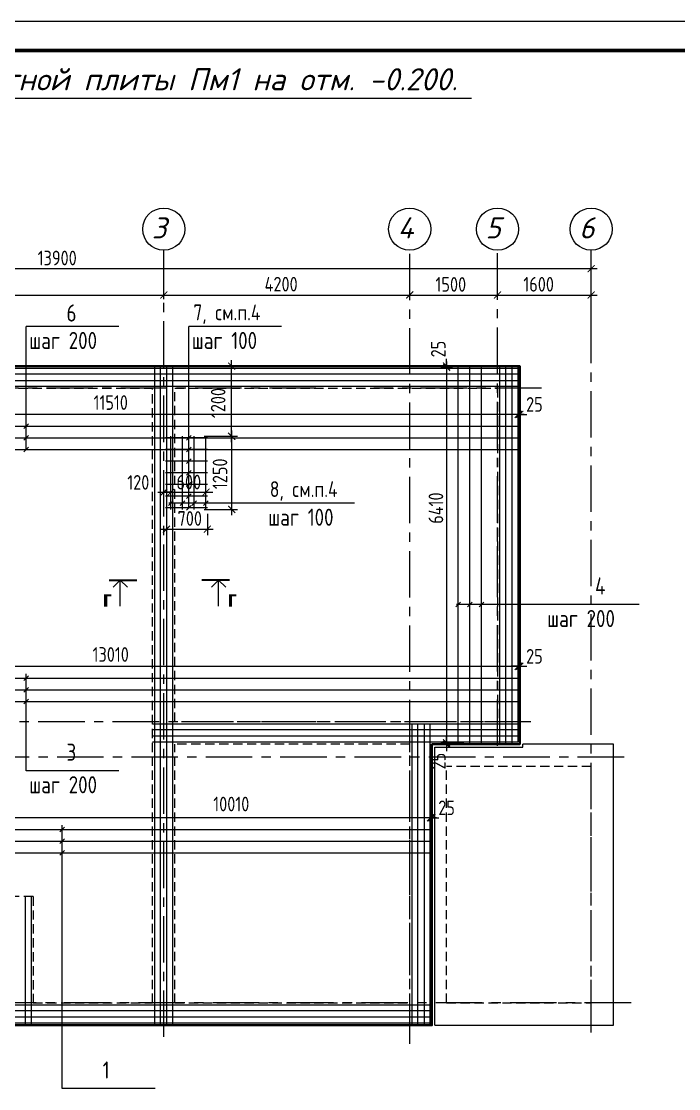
# Model space of a CAD drawing. Extents: x -12289450 to -10763036, y -7834513 to -6150123.
# Drawn here: x -11089265 to -11078039, y -7823045 to -7804813 of the extents above; entities that cross this region are included whole.
import ezdxf

# ---------------------------------------------------------------- set-up
doc = ezdxf.new("R2010")
doc.units = 0
doc.header["$LTSCALE"] = 25
doc.header["$PDMODE"] = 35
doc.linetypes.add('CENTER', pattern=[50.8, 31.75, -6.35, 6.35, -6.35])
doc.linetypes.add('HIDDEN', pattern=[9.525, 6.35, -3.175])
doc.layers.get('DefPoints').update_dxf_attribs({"color": 10, "lineweight": 30})
for name, color, linetype in [('001-ПЕРЕГОРОДКИ', 5, 'Continuous'), ('005-РАЗМЕРЫ', 252, 'Continuous'), ('014-ОСИ', 251, 'CENTER'), ('Annotation - Text', 7, 'Continuous'), ('К_Арматура', 7, 'Continuous'), ('Текст', 7, 'Continuous')]:
    doc.layers.add(name, color=color, linetype=linetype)
for name, color, linetype, lineweight in [('СТЕНЫ', 5, 'Continuous', 40), ('Текст AMS', 7, 'Continuous', 9), ('ФУНДАМЕНТ', 5, 'Continuous', 30)]:
    doc.layers.add(name, color=color, linetype=linetype, lineweight=lineweight)
doc.styles.add('gismo', font='isocpeui.ttf')
doc.styles.add('GOST 2.304', font='cs_gost2304.shx')
doc.styles.add('Isocpeur', font='isocpeui.ttf')
doc.styles.add('СГЕНЕРИР_СТИЛЬ_1', font='arialbd.ttf')
doc.dimstyles.new('1', dxfattribs={"dimscale": 100, "dimtxt": 2.5, "dimasz": 1.2, "dimexe": 1, "dimexo": 1, "dimgap": 0.5, "dimtad": 1, "dimdec": 0, "dimzin": 0, "dimdsep": 46, "dimtxsty": 'GOST 2.304', "dimblk": 'ARCHTICK', "dimcen": 0.09, "dimdle": 1, "dimclrd": 256, "dimclre": 256, "dimclrt": 7, "dimadec": 0, "dimazin": 0, "dimtfac": 1, "dimtdec": 0, "dimtmove": 0, "dimatfit": 3, "dimldrblk": 'ARCHTICK', "dimfxl": 0, "dimtolj": 1, "dimtzin": 0, "dimlwd": 5, "dimlwe": 5, "dimarcsym": 0})

# ---------------------------------------------------------------- blocks, each defined once
blk = doc.blocks.new('_ArchTick')
at = {"color": 0, "linetype": 'ByBlock', "const_width": 0.15}
blk.add_lwpolyline([(-0.5, -0.5), (0.5, 0.5)], dxfattribs=at)
blk = doc.blocks.new('*D1450')
at = {"layer": '005-РАЗМЕРЫ', "lineweight": 5, "transparency": 16777216}
for p, q in [((-11092032, -7809488), (-11086732, -7809488)), ((-11091932, -7809557), (-11091932, -7809388)), ((-11086832, -7809557), (-11086832, -7809388))]:
    blk.add_line(p, q, dxfattribs=at)
at = {"layer": 'DefPoints', "color": 0, "transparency": 16777216}
for p in [(-11086832, -7809488), (-11091932, -7809657), (-11086832, -7809657)]:
    blk.add_point(p, dxfattribs=at)
at = {"layer": '005-РАЗМЕРЫ', "lineweight": 5, "transparency": 16777216, "xscale": 120, "yscale": 120, "zscale": 120, "rotation": 180}
blk.add_blockref('_ArchTick', (-11091932, -7809488), dxfattribs=at)
at = {"layer": '005-РАЗМЕРЫ', "lineweight": 5, "transparency": 16777216, "xscale": 120, "yscale": 120, "zscale": 120}
blk.add_blockref('_ArchTick', (-11086832, -7809488), dxfattribs=at)
at = {"layer": '005-РАЗМЕРЫ', "color": 7, "transparency": 16777216, "insert": (-11090539, -7809307), "char_height": 250, "attachment_point": 5, "style": 'GOST 2.304'}
blk.add_mtext('\\A1;5100', dxfattribs=at)
blk = doc.blocks.new('*D1451')
at = {"layer": '005-РАЗМЕРЫ', "lineweight": 5, "transparency": 16777216}
for p, q in [((-11093432, -7809884), (-11093432, -7808938)), ((-11079532, -7810101), (-11079532, -7808938)), ((-11093532, -7809038), (-11079432, -7809038))]:
    blk.add_line(p, q, dxfattribs=at)
at = {"layer": 'DefPoints', "color": 0, "transparency": 16777216}
for p in [(-11079532, -7809038), (-11093432, -7809984), (-11079532, -7810201)]:
    blk.add_point(p, dxfattribs=at)
at = {"layer": '005-РАЗМЕРЫ', "lineweight": 5, "transparency": 16777216, "xscale": 120, "yscale": 120, "zscale": 120, "rotation": 180}
blk.add_blockref('_ArchTick', (-11093432, -7809038), dxfattribs=at)
at = {"layer": '005-РАЗМЕРЫ', "lineweight": 5, "transparency": 16777216, "xscale": 120, "yscale": 120, "zscale": 120}
blk.add_blockref('_ArchTick', (-11079532, -7809038), dxfattribs=at)
at = {"layer": '005-РАЗМЕРЫ', "color": 7, "transparency": 16777216, "insert": (-11088652, -7808856), "char_height": 250, "attachment_point": 5, "style": 'GOST 2.304'}
blk.add_mtext('\\A1;13900', dxfattribs=at)
blk = doc.blocks.new('*D1453')
at = {"layer": '005-РАЗМЕРЫ', "lineweight": 5, "transparency": 16777216}
for p, q in [((-11086932, -7809488), (-11082532, -7809488)), ((-11086832, -7809557), (-11086832, -7809388)), ((-11082632, -7809557), (-11082632, -7809388))]:
    blk.add_line(p, q, dxfattribs=at)
at = {"layer": 'DefPoints', "color": 0, "transparency": 16777216}
for p in [(-11082632, -7809488), (-11086832, -7809657), (-11082632, -7809657)]:
    blk.add_point(p, dxfattribs=at)
at = {"layer": '005-РАЗМЕРЫ', "lineweight": 5, "transparency": 16777216, "xscale": 120, "yscale": 120, "zscale": 120, "rotation": 180}
blk.add_blockref('_ArchTick', (-11086832, -7809488), dxfattribs=at)
at = {"layer": '005-РАЗМЕРЫ', "lineweight": 5, "transparency": 16777216, "xscale": 120, "yscale": 120, "zscale": 120}
blk.add_blockref('_ArchTick', (-11082632, -7809488), dxfattribs=at)
at = {"layer": '005-РАЗМЕРЫ', "color": 7, "transparency": 16777216, "insert": (-11084828, -7809303), "char_height": 250, "attachment_point": 5, "style": 'GOST 2.304'}
blk.add_mtext('\\A1;4200', dxfattribs=at)
blk = doc.blocks.new('*D1454')
at = {"layer": '005-РАЗМЕРЫ', "lineweight": 5, "transparency": 16777216}
for p, q in [((-11082732, -7809488), (-11081032, -7809488)), ((-11082632, -7809557), (-11082632, -7809388)), ((-11081132, -7809557), (-11081132, -7809388))]:
    blk.add_line(p, q, dxfattribs=at)
at = {"layer": 'DefPoints', "color": 0, "transparency": 16777216}
for p in [(-11081132, -7809488), (-11082632, -7809657), (-11081132, -7809657)]:
    blk.add_point(p, dxfattribs=at)
at = {"layer": '005-РАЗМЕРЫ', "lineweight": 5, "transparency": 16777216, "xscale": 120, "yscale": 120, "zscale": 120, "rotation": 180}
blk.add_blockref('_ArchTick', (-11082632, -7809488), dxfattribs=at)
at = {"layer": '005-РАЗМЕРЫ', "lineweight": 5, "transparency": 16777216, "xscale": 120, "yscale": 120, "zscale": 120}
blk.add_blockref('_ArchTick', (-11081132, -7809488), dxfattribs=at)
at = {"layer": '005-РАЗМЕРЫ', "color": 7, "transparency": 16777216, "insert": (-11081930, -7809307), "char_height": 250, "attachment_point": 5, "style": 'GOST 2.304'}
blk.add_mtext('\\A1;1500', dxfattribs=at)
blk = doc.blocks.new('*D1455')
at = {"layer": '005-РАЗМЕРЫ', "lineweight": 5, "transparency": 16777216}
for p, q in [((-11081232, -7809488), (-11079432, -7809488)), ((-11081132, -7809557), (-11081132, -7809388)), ((-11079532, -7809522), (-11079532, -7809388))]:
    blk.add_line(p, q, dxfattribs=at)
at = {"layer": 'DefPoints', "color": 0, "transparency": 16777216}
for p in [(-11079532, -7809488), (-11081132, -7809657), (-11079532, -7809622)]:
    blk.add_point(p, dxfattribs=at)
at = {"layer": '005-РАЗМЕРЫ', "lineweight": 5, "transparency": 16777216, "xscale": 120, "yscale": 120, "zscale": 120, "rotation": 180}
blk.add_blockref('_ArchTick', (-11081132, -7809488), dxfattribs=at)
at = {"layer": '005-РАЗМЕРЫ', "lineweight": 5, "transparency": 16777216, "xscale": 120, "yscale": 120, "zscale": 120}
blk.add_blockref('_ArchTick', (-11079532, -7809488), dxfattribs=at)
at = {"layer": '005-РАЗМЕРЫ', "color": 7, "transparency": 16777216, "insert": (-11080430, -7809305), "char_height": 250, "attachment_point": 5, "style": 'GOST 2.304'}
blk.add_mtext('\\A1;1600', dxfattribs=at)
blk = doc.blocks.new('*D1461')
at = {"layer": '005-РАЗМЕРЫ', "lineweight": 5, "ltscale": 100, "transparency": 16777216}
for p, q in [((-11082177, -7818418), (-11092387, -7818418)), ((-11092287, -7818518), (-11092287, -7818318)), ((-11082277, -7818518), (-11082277, -7818318))]:
    blk.add_line(p, q, dxfattribs=at)
at = {"layer": 'DefPoints', "color": 0, "ltscale": 100, "transparency": 16777216}
for p in [(-11092287, -7818418), (-11092287, -7818618), (-11082277, -7818618)]:
    blk.add_point(p, dxfattribs=at)
at = {"layer": '005-РАЗМЕРЫ', "lineweight": 5, "ltscale": 100, "transparency": 16777216, "xscale": 120, "yscale": 120, "zscale": 120, "rotation": 180}
blk.add_blockref('_ArchTick', (-11092287, -7818418), dxfattribs=at)
at = {"layer": '005-РАЗМЕРЫ', "lineweight": 5, "ltscale": 100, "transparency": 16777216, "xscale": 120, "yscale": 120, "zscale": 120}
blk.add_blockref('_ArchTick', (-11082277, -7818418), dxfattribs=at)
at = {"layer": '005-РАЗМЕРЫ', "color": 7, "ltscale": 100, "transparency": 16777216, "insert": (-11085679, -7818183), "char_height": 250, "attachment_point": 5, "style": 'GOST 2.304'}
blk.add_mtext('\\A1;10010', dxfattribs=at)
blk = doc.blocks.new('*D1467')
at = {"layer": '005-РАЗМЕРЫ', "lineweight": 5, "ltscale": 100, "transparency": 16777216}
for p, q in [((-11082277, -7818218), (-11082277, -7818518)), ((-11082277, -7818418), (-11082397, -7818418)), ((-11082277, -7818418), (-11082252, -7818418)), ((-11082252, -7818278), (-11082252, -7818518)), ((-11082252, -7818418), (-11082132, -7818418))]:
    blk.add_line(p, q, dxfattribs=at)
at = {"layer": 'DefPoints', "color": 0, "ltscale": 100, "transparency": 16777216}
for p in [(-11082277, -7818118), (-11082252, -7818178), (-11082252, -7818418)]:
    blk.add_point(p, dxfattribs=at)
at = {"layer": '005-РАЗМЕРЫ', "lineweight": 5, "ltscale": 100, "transparency": 16777216, "xscale": 120, "yscale": 120, "zscale": 120}
blk.add_blockref('_ArchTick', (-11082277, -7818418), dxfattribs=at)
at = {"layer": '005-РАЗМЕРЫ', "lineweight": 5, "ltscale": 100, "transparency": 16777216, "xscale": 120, "yscale": 120, "zscale": 120, "rotation": 180}
blk.add_blockref('_ArchTick', (-11082252, -7818418), dxfattribs=at)
at = {"layer": '005-РАЗМЕРЫ', "color": 7, "ltscale": 100, "transparency": 16777216, "insert": (-11082002, -7818248), "char_height": 250, "attachment_point": 5, "style": 'GOST 2.304'}
blk.add_mtext('\\A1;25', dxfattribs=at)
blk = doc.blocks.new('*D1468')
at = {"layer": '005-РАЗМЕРЫ', "lineweight": 5, "ltscale": 100, "transparency": 16777216}
for p, q in [((-11080677, -7815831), (-11093887, -7815831)), ((-11093787, -7815930), (-11093787, -7815731)), ((-11080777, -7815930), (-11080777, -7815731))]:
    blk.add_line(p, q, dxfattribs=at)
at = {"layer": 'DefPoints', "color": 0, "ltscale": 100, "transparency": 16777216}
for p in [(-11093787, -7815831), (-11093787, -7816030), (-11080777, -7816030)]:
    blk.add_point(p, dxfattribs=at)
at = {"layer": '005-РАЗМЕРЫ', "lineweight": 5, "ltscale": 100, "transparency": 16777216, "xscale": 120, "yscale": 120, "zscale": 120, "rotation": 180}
blk.add_blockref('_ArchTick', (-11093787, -7815831), dxfattribs=at)
at = {"layer": '005-РАЗМЕРЫ', "lineweight": 5, "ltscale": 100, "transparency": 16777216, "xscale": 120, "yscale": 120, "zscale": 120}
blk.add_blockref('_ArchTick', (-11080777, -7815831), dxfattribs=at)
at = {"layer": '005-РАЗМЕРЫ', "color": 7, "ltscale": 100, "transparency": 16777216, "insert": (-11087738, -7815628), "char_height": 250, "attachment_point": 5, "style": 'GOST 2.304'}
blk.add_mtext('\\A1;13010', dxfattribs=at)
blk = doc.blocks.new('*D1470')
at = {"layer": '005-РАЗМЕРЫ', "lineweight": 5, "ltscale": 100, "transparency": 16777216}
for p, q in [((-11080777, -7815630), (-11080777, -7815930)), ((-11080752, -7815691), (-11080752, -7815930)), ((-11080777, -7815830), (-11080897, -7815830)), ((-11080777, -7815830), (-11080752, -7815830)), ((-11080752, -7815830), (-11080632, -7815830))]:
    blk.add_line(p, q, dxfattribs=at)
at = {"layer": 'DefPoints', "color": 0, "ltscale": 100, "transparency": 16777216}
for p in [(-11080777, -7815530), (-11080752, -7815591), (-11080752, -7815830)]:
    blk.add_point(p, dxfattribs=at)
at = {"layer": '005-РАЗМЕРЫ', "lineweight": 5, "ltscale": 100, "transparency": 16777216, "xscale": 120, "yscale": 120, "zscale": 120}
blk.add_blockref('_ArchTick', (-11080777, -7815830), dxfattribs=at)
at = {"layer": '005-РАЗМЕРЫ', "lineweight": 5, "ltscale": 100, "transparency": 16777216, "xscale": 120, "yscale": 120, "zscale": 120, "rotation": 180}
blk.add_blockref('_ArchTick', (-11080752, -7815830), dxfattribs=at)
at = {"layer": '005-РАЗМЕРЫ', "color": 7, "ltscale": 100, "transparency": 16777216, "insert": (-11080502, -7815660), "char_height": 250, "attachment_point": 5, "style": 'GOST 2.304'}
blk.add_mtext('\\A1;25', dxfattribs=at)
blk = doc.blocks.new('*D1471')
at = {"layer": '005-РАЗМЕРЫ', "lineweight": 5, "ltscale": 100, "transparency": 16777216}
for p, q in [((-11092287, -7811527), (-11092287, -7811427)), ((-11080777, -7811627), (-11080777, -7811427)), ((-11080677, -7811527), (-11092387, -7811527))]:
    blk.add_line(p, q, dxfattribs=at)
at = {"layer": 'DefPoints', "color": 0, "ltscale": 100, "transparency": 16777216}
for p in [(-11092287, -7811527), (-11092287, -7811627), (-11080777, -7811727)]:
    blk.add_point(p, dxfattribs=at)
at = {"layer": '005-РАЗМЕРЫ', "lineweight": 5, "ltscale": 100, "transparency": 16777216, "xscale": 120, "yscale": 120, "zscale": 120, "rotation": 180}
blk.add_blockref('_ArchTick', (-11092287, -7811527), dxfattribs=at)
at = {"layer": '005-РАЗМЕРЫ', "lineweight": 5, "ltscale": 100, "transparency": 16777216, "xscale": 120, "yscale": 120, "zscale": 120}
blk.add_blockref('_ArchTick', (-11080777, -7811527), dxfattribs=at)
at = {"layer": '005-РАЗМЕРЫ', "color": 7, "ltscale": 100, "transparency": 16777216, "insert": (-11087738, -7811325), "char_height": 250, "attachment_point": 5, "style": 'GOST 2.304'}
blk.add_mtext('\\A1;11510', dxfattribs=at)
blk = doc.blocks.new('*D1473')
at = {"layer": '005-РАЗМЕРЫ', "lineweight": 5, "ltscale": 100, "transparency": 16777216}
for p, q in [((-11080777, -7811327), (-11080777, -7811627)), ((-11080752, -7811388), (-11080752, -7811627)), ((-11080777, -7811527), (-11080897, -7811527)), ((-11080777, -7811527), (-11080752, -7811527)), ((-11080752, -7811527), (-11080632, -7811527))]:
    blk.add_line(p, q, dxfattribs=at)
at = {"layer": 'DefPoints', "color": 0, "ltscale": 100, "transparency": 16777216}
for p in [(-11080777, -7811227), (-11080752, -7811288), (-11080752, -7811527)]:
    blk.add_point(p, dxfattribs=at)
at = {"layer": '005-РАЗМЕРЫ', "lineweight": 5, "ltscale": 100, "transparency": 16777216, "xscale": 120, "yscale": 120, "zscale": 120}
blk.add_blockref('_ArchTick', (-11080777, -7811527), dxfattribs=at)
at = {"layer": '005-РАЗМЕРЫ', "lineweight": 5, "ltscale": 100, "transparency": 16777216, "xscale": 120, "yscale": 120, "zscale": 120, "rotation": 180}
blk.add_blockref('_ArchTick', (-11080752, -7811527), dxfattribs=at)
at = {"layer": '005-РАЗМЕРЫ', "color": 7, "ltscale": 100, "transparency": 16777216, "insert": (-11080502, -7811357), "char_height": 250, "attachment_point": 5, "style": 'GOST 2.304'}
blk.add_mtext('\\A1;25', dxfattribs=at)
blk = doc.blocks.new('*D1474')
at = {"layer": '005-РАЗМЕРЫ', "lineweight": 5, "transparency": 16777216}
for p, q in [((-11082074, -7810726), (-11081902, -7810726)), ((-11082002, -7810626), (-11082002, -7817236)), ((-11081706, -7817136), (-11082102, -7817136))]:
    blk.add_line(p, q, dxfattribs=at)
at = {"layer": 'DefPoints', "color": 0, "transparency": 16777216}
for p in [(-11082174, -7810726), (-11082002, -7817136), (-11081606, -7817136)]:
    blk.add_point(p, dxfattribs=at)
at = {"layer": '005-РАЗМЕРЫ', "lineweight": 5, "transparency": 16777216, "xscale": 120, "yscale": 120, "zscale": 120}
for p, rotation in [((-11082002, -7810726), 90), ((-11082002, -7817136), 270)]:
    blk.add_blockref('_ArchTick', p, dxfattribs=dict(at, rotation=rotation))
at = {"layer": '005-РАЗМЕРЫ', "color": 7, "transparency": 16777216, "insert": (-11082184, -7813128), "char_height": 250, "attachment_point": 5, "rotation": 90, "style": 'GOST 2.304'}
blk.add_mtext('\\A1;6410', dxfattribs=at)
blk = doc.blocks.new('*D1475')
at = {"layer": '005-РАЗМЕРЫ', "lineweight": 5, "ltscale": 100, "transparency": 16777216}
for p, q in [((-11082002, -7810701), (-11082002, -7810581)), ((-11082102, -7810701), (-11082102, -7810701)), ((-11082049, -7810726), (-11082102, -7810726)), ((-11082002, -7810726), (-11082002, -7810701)), ((-11082002, -7810726), (-11082002, -7810846))]:
    blk.add_line(p, q, dxfattribs=at)
at = {"layer": 'DefPoints', "color": 0, "ltscale": 100, "transparency": 16777216}
for p in [(-11082002, -7810701), (-11082002, -7810701), (-11081949, -7810726)]:
    blk.add_point(p, dxfattribs=at)
at = {"layer": '005-РАЗМЕРЫ', "lineweight": 5, "ltscale": 100, "transparency": 16777216, "xscale": 120, "yscale": 120, "zscale": 120}
for p, rotation in [((-11082002, -7810701), 270), ((-11082002, -7810726), 90)]:
    blk.add_blockref('_ArchTick', p, dxfattribs=dict(at, rotation=rotation))
at = {"layer": '005-РАЗМЕРЫ', "color": 7, "ltscale": 100, "transparency": 16777216, "insert": (-11082144, -7810412), "char_height": 250, "attachment_point": 5, "rotation": 90, "style": 'GOST 2.304'}
blk.add_mtext('\\A1;25', dxfattribs=at)
blk = doc.blocks.new('*D1476')
at = {"layer": '005-РАЗМЕРЫ', "lineweight": 5, "ltscale": 100, "transparency": 16777216}
for p, q in [((-11082049, -7817136), (-11082102, -7817136)), ((-11082002, -7817136), (-11082002, -7817016)), ((-11082002, -7817136), (-11082002, -7817161)), ((-11082102, -7817161), (-11082102, -7817161)), ((-11082002, -7817161), (-11082002, -7817281))]:
    blk.add_line(p, q, dxfattribs=at)
at = {"layer": 'DefPoints', "color": 0, "ltscale": 100, "transparency": 16777216}
for p in [(-11081949, -7817136), (-11082002, -7817161), (-11082002, -7817161)]:
    blk.add_point(p, dxfattribs=at)
at = {"layer": '005-РАЗМЕРЫ', "lineweight": 5, "ltscale": 100, "transparency": 16777216, "xscale": 120, "yscale": 120, "zscale": 120}
for p, rotation in [((-11082002, -7817136), 270), ((-11082002, -7817161), 90)]:
    blk.add_blockref('_ArchTick', p, dxfattribs=dict(at, rotation=rotation))
at = {"layer": '005-РАЗМЕРЫ', "color": 7, "ltscale": 100, "transparency": 16777216, "insert": (-11082144, -7817450), "char_height": 250, "attachment_point": 5, "rotation": 90, "style": 'GOST 2.304'}
blk.add_mtext('\\A1;25', dxfattribs=at)
blk = doc.blocks.new('*D1479')
at = {"layer": '005-РАЗМЕРЫ', "lineweight": 5, "ltscale": 100, "transparency": 16777216}
for p, q in [((-11085671, -7813251), (-11085671, -7811801)), ((-11086144, -7811901), (-11085571, -7811901)), ((-11086144, -7813151), (-11085571, -7813151))]:
    blk.add_line(p, q, dxfattribs=at)
at = {"layer": 'DefPoints', "color": 0, "ltscale": 100, "transparency": 16777216}
for p in [(-11086244, -7811901), (-11085671, -7811901), (-11086244, -7813151)]:
    blk.add_point(p, dxfattribs=at)
at = {"layer": '005-РАЗМЕРЫ', "lineweight": 5, "ltscale": 100, "transparency": 16777216, "xscale": 120, "yscale": 120, "zscale": 120}
for p, rotation in [((-11085671, -7811901), 90), ((-11085671, -7813151), 270)]:
    blk.add_blockref('_ArchTick', p, dxfattribs=dict(at, rotation=rotation))
at = {"layer": '005-РАЗМЕРЫ', "color": 7, "ltscale": 100, "transparency": 16777216, "insert": (-11085872, -7812542), "char_height": 250, "attachment_point": 5, "rotation": 90, "style": 'GOST 2.304'}
blk.add_mtext('\\A1;1250', dxfattribs=at)
blk = doc.blocks.new('*D1480')
at = {"layer": '005-РАЗМЕРЫ', "lineweight": 5, "ltscale": 100, "transparency": 16777216}
for p, q in [((-11086787, -7813226), (-11086787, -7813588)), ((-11086087, -7813226), (-11086087, -7813588)), ((-11086887, -7813488), (-11085987, -7813488))]:
    blk.add_line(p, q, dxfattribs=at)
at = {"layer": 'DefPoints', "color": 0, "ltscale": 100, "transparency": 16777216}
for p in [(-11086787, -7813126), (-11086087, -7813126), (-11086087, -7813488)]:
    blk.add_point(p, dxfattribs=at)
at = {"layer": '005-РАЗМЕРЫ', "lineweight": 5, "ltscale": 100, "transparency": 16777216, "xscale": 120, "yscale": 120, "zscale": 120, "rotation": 180}
blk.add_blockref('_ArchTick', (-11086787, -7813488), dxfattribs=at)
at = {"layer": '005-РАЗМЕРЫ', "lineweight": 5, "ltscale": 100, "transparency": 16777216, "xscale": 120, "yscale": 120, "zscale": 120}
blk.add_blockref('_ArchTick', (-11086087, -7813488), dxfattribs=at)
at = {"layer": '005-РАЗМЕРЫ', "color": 7, "ltscale": 100, "transparency": 16777216, "insert": (-11086388, -7813305), "char_height": 250, "attachment_point": 5, "style": 'GOST 2.304'}
blk.add_mtext('\\A1;700', dxfattribs=at)
blk = doc.blocks.new('*D1481')
at = {"layer": '005-РАЗМЕРЫ', "lineweight": 5, "ltscale": 100, "transparency": 16777216}
for p, q in [((-11086012, -7810702), (-11085573, -7810702)), ((-11085673, -7812002), (-11085673, -7810602)), ((-11086012, -7811902), (-11085573, -7811902))]:
    blk.add_line(p, q, dxfattribs=at)
at = {"layer": 'DefPoints', "color": 0, "ltscale": 100, "transparency": 16777216}
for p in [(-11086112, -7810702), (-11085673, -7810702), (-11086112, -7811902)]:
    blk.add_point(p, dxfattribs=at)
at = {"layer": '005-РАЗМЕРЫ', "lineweight": 5, "ltscale": 100, "transparency": 16777216, "xscale": 120, "yscale": 120, "zscale": 120}
for p, rotation in [((-11085673, -7810702), 90), ((-11085673, -7811902), 270)]:
    blk.add_blockref('_ArchTick', p, dxfattribs=dict(at, rotation=rotation))
at = {"layer": '005-РАЗМЕРЫ', "color": 7, "ltscale": 100, "transparency": 16777216, "insert": (-11085904, -7811333), "char_height": 250, "attachment_point": 5, "rotation": 90, "style": 'GOST 2.304'}
blk.add_mtext('\\A1;1200', dxfattribs=at)
blk = doc.blocks.new('*D1482')
at = {"layer": '005-РАЗМЕРЫ', "lineweight": 5, "ltscale": 100, "transparency": 16777216}
for p, q in [((-11086832, -7813039), (-11086832, -7812758)), ((-11086712, -7813051), (-11086712, -7812758)), ((-11086932, -7812858), (-11086612, -7812858))]:
    blk.add_line(p, q, dxfattribs=at)
at = {"layer": 'DefPoints', "color": 0, "ltscale": 100, "transparency": 16777216}
for p in [(-11086712, -7812858), (-11086832, -7813139), (-11086712, -7813151)]:
    blk.add_point(p, dxfattribs=at)
at = {"layer": '005-РАЗМЕРЫ', "lineweight": 5, "ltscale": 100, "transparency": 16777216, "xscale": 120, "yscale": 120, "zscale": 120, "rotation": 180}
blk.add_blockref('_ArchTick', (-11086832, -7812858), dxfattribs=at)
at = {"layer": '005-РАЗМЕРЫ', "lineweight": 5, "ltscale": 100, "transparency": 16777216, "xscale": 120, "yscale": 120, "zscale": 120}
blk.add_blockref('_ArchTick', (-11086712, -7812858), dxfattribs=at)
at = {"layer": '005-РАЗМЕРЫ', "color": 7, "ltscale": 100, "transparency": 16777216, "insert": (-11087267, -7812689), "char_height": 250, "attachment_point": 5, "style": 'GOST 2.304'}
blk.add_mtext('\\A1;120', dxfattribs=at)
blk = doc.blocks.new('*D1483')
at = {"layer": '005-РАЗМЕРЫ', "lineweight": 5, "ltscale": 100, "transparency": 16777216}
for p, q in [((-11086712, -7812804), (-11086712, -7812758)), ((-11086112, -7812804), (-11086112, -7812758)), ((-11086712, -7812858), (-11086832, -7812858)), ((-11086712, -7812858), (-11086112, -7812858)), ((-11086112, -7812858), (-11085992, -7812858))]:
    blk.add_line(p, q, dxfattribs=at)
at = {"layer": 'DefPoints', "color": 0, "ltscale": 100, "transparency": 16777216}
for p in [(-11086712, -7812904), (-11086112, -7812858), (-11086112, -7812904)]:
    blk.add_point(p, dxfattribs=at)
at = {"layer": '005-РАЗМЕРЫ', "lineweight": 5, "ltscale": 100, "transparency": 16777216, "xscale": 120, "yscale": 120, "zscale": 120}
blk.add_blockref('_ArchTick', (-11086712, -7812858), dxfattribs=at)
at = {"layer": '005-РАЗМЕРЫ', "lineweight": 5, "ltscale": 100, "transparency": 16777216, "xscale": 120, "yscale": 120, "zscale": 120, "rotation": 180}
blk.add_blockref('_ArchTick', (-11086112, -7812858), dxfattribs=at)
at = {"layer": '005-РАЗМЕРЫ', "color": 7, "ltscale": 100, "transparency": 16777216, "insert": (-11086405, -7812683), "char_height": 250, "attachment_point": 5, "style": 'GOST 2.304'}
blk.add_mtext('\\A1;600', dxfattribs=at)

msp = doc.modelspace()

# ---------------------------------------------------------------- linework, layer by layer
at = {"lineweight": 25, "ltscale": 75}
for p, q in [((-11089182.1, -7812127), (-11089182.1, -7810026.5)), ((-11087597.8, -7810026.5), (-11089182.1, -7810026.5)), ((-11086406.2, -7813125.6), (-11086406.2, -7810026.5)), ((-11084821.8, -7810026.5), (-11086406.2, -7810026.5)), ((-11078710.5, -7814776.4), (-11081835.5, -7814776.4)), ((-11089182.1, -7817615.5), (-11089182.1, -7815956.4)), ((-11087597.8, -7817615.5), (-11089182.1, -7817615.5)), ((-11088565.5, -7823045), (-11088565.5, -7818543.5)), ((-11086981.1, -7823045), (-11088565.5, -7823045))]:
    msp.add_line(p, q, dxfattribs=at)
at = {"lineweight": 25, "ltscale": 20}
msp.add_line((-11083574.4, -7813045.6), (-11086744.6, -7813045.6), dxfattribs=at)
at = {"linetype": 'Continuous', "lineweight": 25, "ltscale": 75, "extrusion": (0, 1, 0), "elevation": -7804813.4}
msp.add_lwpolyline([(11057035.1, 0), (11099034.9, 0)], dxfattribs=at)
at = {"linetype": 'Continuous', "lineweight": 60, "ltscale": 75, "extrusion": (0, 1, 0), "elevation": -7805313.3}
msp.add_lwpolyline([(11057544.3, 0), (11097033.4, 0)], dxfattribs=at)
at = {"lineweight": 25, "ltscale": 10}
for points in [[(-11089221.9, -7811766.8), (-11089142.3, -7811687.2)], [(-11089221.9, -7811966.8), (-11089142.3, -7811887.2)], [(-11086446, -7811966.9), (-11086366.4, -7811887.2)], [(-11089221.9, -7812166.8), (-11089142.3, -7812087.2)], [(-11086446, -7812166.9), (-11086366.4, -7812087.2)], [(-11086446, -7812365.4), (-11086366.4, -7812285.8)], [(-11086446, -7812565.4), (-11086366.4, -7812485.8)], [(-11086446, -7812765.4), (-11086366.4, -7812685.8)], [(-11086446, -7812965.4), (-11086366.4, -7812885.8)], [(-11086752, -7813085.4), (-11086672.4, -7813005.8)], [(-11086552, -7813085.4), (-11086472.4, -7813005.8)], [(-11086446, -7813165.4), (-11086366.4, -7813085.8)], [(-11086352, -7813085.4), (-11086272.4, -7813005.8)], [(-11086152, -7813085.4), (-11086072.4, -7813005.8)], [(-11081845.9, -7814816.2), (-11081766.3, -7814736.6)], [(-11081645.9, -7814816.2), (-11081566.3, -7814736.6)], [(-11081445.9, -7814816.2), (-11081366.3, -7814736.6)], [(-11089221.9, -7816070.2), (-11089142.3, -7815990.6)], [(-11089221.9, -7816270.2), (-11089142.3, -7816190.6)], [(-11089221.9, -7816470.2), (-11089142.3, -7816390.6)], [(-11088605.3, -7818657.3), (-11088525.7, -7818577.7)], [(-11088605.3, -7818857.3), (-11088525.7, -7818777.7)], [(-11088605.3, -7819057.3), (-11088525.7, -7818977.7)]]:
    msp.add_lwpolyline(points, dxfattribs=at)
at = {"layer": '001-ПЕРЕГОРОДКИ', "lineweight": 35, "ltscale": 100}
for points in [[(-11087764.9, -7814356.8), (-11087290.2, -7814356.8)], [(-11085707, -7814356.8), (-11086181.7, -7814356.8)]]:
    msp.add_lwpolyline(points, dxfattribs=at)
at = {"layer": '001-ПЕРЕГОРОДКИ', "lineweight": 18, "ltscale": 100}
for points in [[(-11087575.9, -7814800.6), (-11087575.9, -7814356.8)], [(-11087575.9, -7814800.6), (-11087575.9, -7814356.8)], [(-11085896, -7814800.6), (-11085896, -7814356.8)], [(-11085896, -7814800.6), (-11085896, -7814356.8)]]:
    msp.add_lwpolyline(points, dxfattribs=at)
at = {"layer": '014-ОСИ'}
msp.add_line((-11081132.2, -7817188.8), (-11081132.2, -7808722.5), dxfattribs=at)
for points in [[(-11086832.2, -7822161.1), (-11086832.2, -7808722.5)], [(-11082632.2, -7822277.5), (-11082632.2, -7808622.5)], [(-11079532.2, -7822083.4), (-11079532.2, -7808722.5)], [(-11084233, -7811081.1), (-11095825.8, -7811081.1)], [(-11080382.2, -7811081.1), (-11083242.2, -7811081.1)], [(-11081132.2, -7814571.1), (-11081132.2, -7813271.1)], [(-11080562.1, -7816781.1), (-11095825.8, -7816781.1)], [(-11078970.2, -7817381.1), (-11095825.8, -7817381.1)], [(-11078852.2, -7821581.1), (-11095825.8, -7821581.1)]]:
    msp.add_lwpolyline(points, dxfattribs=at)
at = {"layer": 'К_Арматура', "color": 1, "lineweight": 13}
for points in [[(-11081806.1, -7817136.1), (-11081806.1, -7810726.1)], [(-11081606.1, -7817136.1), (-11081606.1, -7810726.1)], [(-11081406.1, -7817136.1), (-11081406.1, -7810726.1)], [(-11092287.2, -7811727), (-11080777.2, -7811727)], [(-11092287.2, -7811927), (-11080777.2, -7811927)], [(-11086087.2, -7811925.6), (-11086777.2, -7811925.6), (-11086802.2, -7811925.6)], [(-11086712.2, -7813150.6), (-11086712.2, -7811902)], [(-11086512.2, -7813150.6), (-11086512.2, -7811902)], [(-11086312.2, -7813150.6), (-11086312.2, -7811902)], [(-11086112.2, -7813150.6), (-11086112.2, -7811902)], [(-11086112.2, -7813125.6), (-11086112.2, -7811956.6)], [(-11092287.2, -7812127), (-11080777.2, -7812127)], [(-11086087.2, -7812125.6), (-11086777.2, -7812125.6), (-11086802.2, -7812125.6)], [(-11086087.2, -7812325.6), (-11086777.2, -7812325.6), (-11086802.2, -7812325.6)], [(-11086087.2, -7812525.6), (-11086777.2, -7812525.6), (-11086802.2, -7812525.6)], [(-11086087.2, -7812725.6), (-11086777.2, -7812725.6), (-11086802.2, -7812725.6)], [(-11086087.2, -7812925.6), (-11086777.2, -7812925.6), (-11086802.2, -7812925.6)], [(-11086087.2, -7813125.6), (-11086777.2, -7813125.6), (-11086802.2, -7813125.6)], [(-11093787.2, -7816030.4), (-11080777.2, -7816030.4)], [(-11093787.2, -7816230.4), (-11080777.2, -7816230.4)], [(-11093787.2, -7816430.4), (-11080777.2, -7816430.4)], [(-11092287.2, -7818617.5), (-11082277.2, -7818617.5)], [(-11092287.2, -7818817.5), (-11082277.2, -7818817.5)], [(-11092287.2, -7819017.5), (-11082277.2, -7819017.5)]]:
    msp.add_lwpolyline(points, dxfattribs=at)
at = {"layer": 'СТЕНЫ', "lineweight": 30, "ltscale": 3}
for p, q in [((-11092312.2, -7810701.1), (-11080752.2, -7810701.1)), ((-11080752.2, -7810701.1), (-11080752.2, -7817161.1)), ((-11080752.2, -7817161.1), (-11082252.2, -7817161.1)), ((-11092312.2, -7821961.1), (-11082252.2, -7821961.1))]:
    msp.add_line(p, q, dxfattribs=at)
at = {"layer": 'СТЕНЫ', "color": 3, "lineweight": 0, "ltscale": 3}
for p, q in [((-11092287.2, -7810736.1), (-11080787.2, -7810736.1)), ((-11081097.2, -7810726.1), (-11081097.2, -7817136.1)), ((-11080997.2, -7810726.1), (-11080997.2, -7817136.1)), ((-11080887.2, -7810726.1), (-11080887.2, -7817136.1)), ((-11080787.2, -7810726.1), (-11080787.2, -7817126.1)), ((-11092287.2, -7810836.1), (-11080777.2, -7810836.1)), ((-11092287.2, -7810946.1), (-11080777.2, -7810946.1)), ((-11092287.2, -7811046.1), (-11080777.2, -7811046.1)), ((-11082597.2, -7816806.1), (-11082597.2, -7821936.1)), ((-11080777.2, -7816816.1), (-11082597.2, -7816816.1)), ((-11082497.2, -7816806.1), (-11082497.2, -7821936.1)), ((-11080777.2, -7816916.1), (-11082497.2, -7816916.1)), ((-11082387.2, -7816806.1), (-11082387.2, -7821936.1)), ((-11082287.2, -7816806.1), (-11082287.2, -7821936.1)), ((-11080777.2, -7817026.1), (-11082387.2, -7817026.1)), ((-11080787.2, -7817126.1), (-11082287.2, -7817126.1)), ((-11082277.2, -7821616.1), (-11092287.2, -7821616.1)), ((-11082277.2, -7821716.1), (-11092287.2, -7821716.1)), ((-11082277.2, -7821826.1), (-11092287.2, -7821826.1)), ((-11082277.2, -7821926.1), (-11092287.2, -7821926.1))]:
    msp.add_line(p, q, dxfattribs=at)
at = {"layer": 'СТЕНЫ', "ltscale": 3}
msp.add_lwpolyline([(-11093812.2, -7814301.1), (-11092312.2, -7814301.1), (-11092312.2, -7810701.1), (-11080752.2, -7810701.1), (-11080752.2, -7817161.1), (-11082210.9, -7817161.1), (-11082252.2, -7817161.1), (-11082252.2, -7821961.1), (-11092312.2, -7821961.1), (-11092312.2, -7817161.1), (-11093812.2, -7817161.1)], close=True, dxfattribs=at)
at = {"layer": 'СТЕНЫ', "color": 3, "lineweight": 0, "ltscale": 3}
for points in [[(-11086987.2, -7821936.1), (-11086987.2, -7810726.1)], [(-11086887.2, -7821936.1), (-11086887.2, -7810726.1)], [(-11086777.2, -7821936.1), (-11086777.2, -7810726.1)], [(-11086677.2, -7821936.1), (-11086677.2, -7810726.1)], [(-11082252.2, -7816816.1), (-11087022.2, -7816816.1)], [(-11082252.2, -7816916.1), (-11087022.2, -7816916.1)], [(-11082252.2, -7817026.1), (-11087022.2, -7817026.1)], [(-11082252.2, -7817126.1), (-11087022.2, -7817126.1)], [(-11089197.2, -7819761.1), (-11089197.2, -7821961.1)], [(-11089097.2, -7819761.1), (-11089097.2, -7821961.1)]]:
    msp.add_lwpolyline(points, dxfattribs=at)
at = {"layer": 'СТЕНЫ', "color": 5, "lineweight": 30}
for points in [[(-11087575.9, -7814356.8), (-11087699.2, -7814480.2)], [(-11087575.9, -7814356.8), (-11087452.5, -7814480.2)], [(-11085896, -7814356.8), (-11086019.4, -7814480.2)], [(-11085896, -7814356.8), (-11085772.7, -7814480.2)]]:
    msp.add_lwpolyline(points, dxfattribs=at)
at = {"layer": 'СТЕНЫ', "lineweight": 30, "ltscale": 3}
msp.add_lwpolyline([(-11082252.2, -7821961.1), (-11082252.2, -7817161.1)], dxfattribs=at)
at = {"layer": 'СТЕНЫ', "lineweight": 20, "ltscale": 3}
for points in [[(-11082202.2, -7821961.1), (-11079152.2, -7821961.1), (-11079152.2, -7817161.1), (-11080702.2, -7817161.1)], [(-11082202.2, -7821961.1), (-11082202.2, -7817211.1), (-11080702.2, -7817211.1)], [(-11080752.2, -7817211.1), (-11080702.2, -7817211.1), (-11080702.2, -7817161.1)]]:
    msp.add_lwpolyline(points, dxfattribs=at)
at = {"layer": 'Текст'}
for centre in [(-11086832.2, -7808362.5), (-11082632.2, -7808362.5), (-11081132.2, -7808362.5), (-11079532.2, -7808362.5)]:
    msp.add_circle(centre, 360, dxfattribs=at)
at = {"layer": 'Текст AMS', "linetype": 'Continuous', "lineweight": 5, "ltscale": 75}
msp.add_lwpolyline([(-11096413.3, -7806125.2), (-11081574.9, -7806125.2)], dxfattribs=at)
at = {"layer": 'ФУНДАМЕНТ', "linetype": 'HIDDEN', "lineweight": 0}
for p, q in [((-11081131.8, -7811081.1), (-11081131.8, -7816781.1)), ((-11081132.2, -7816781.1), (-11086642.2, -7816781.1)), ((-11079532.2, -7817541.1), (-11082002.2, -7817541.1)), ((-11082002.2, -7821581.1), (-11082002.2, -7817541.1)), ((-11079532.2, -7821581.1), (-11079532.2, -7817541.1)), ((-11089062.2, -7819761.1), (-11089442.2, -7819761.1)), ((-11082002.2, -7821581.1), (-11079532.2, -7821581.1))]:
    msp.add_line(p, q, dxfattribs=at)
for points in [[(-11091932.2, -7811081.1), (-11087022.2, -7811081.1)], [(-11087022.2, -7821581.1), (-11087022.2, -7811081.1)], [(-11086642.2, -7816781.1), (-11086642.2, -7811081.1)], [(-11086642.2, -7811081.1), (-11081132.2, -7811081.1)], [(-11086642.2, -7821581.1), (-11086642.2, -7817161.1)], [(-11082632.2, -7817161.1), (-11086642.2, -7817161.1)], [(-11082632.2, -7821581.1), (-11082632.2, -7817161.1)], [(-11089062.2, -7819761.1), (-11089062.2, -7821581.1)], [(-11089062.2, -7821581.1), (-11087022.2, -7821581.1)], [(-11086642.2, -7821581.1), (-11082632.2, -7821581.1)]]:
    msp.add_lwpolyline(points, dxfattribs=at)

# ---------------------------------------------------------------- texts
at = {"lineweight": 25, "ltscale": 75, "style": 'GOST 2.304'}
for s, p in [('6', (-11088492.9, -7809941.3)), ('шаг 200', (-11089129.8, -7810411.1)), ('шаг 100', (-11086353.8, -7810411.1)), ('шаг 100', (-11085048.3, -7813430.2)), ('4', (-11079466, -7814604.9)), ('шаг 200', (-11080285.1, -7815161)), ('3', (-11088492.9, -7817444)), ('шаг 200', (-11089129.8, -7818000.1)), ('1', (-11087876.3, -7822873.5))]:
    msp.add_text(s, height=292.5, dxfattribs=at).set_placement(p)
at = {"lineweight": 25, "ltscale": 20, "style": 'GOST 2.304'}
for s, p in [('7, cм.п.4', (-11086327.1, -7809919.7)), ('8, cм.п.4', (-11085021.5, -7812938.8))]:
    msp.add_text(s, height=270, dxfattribs=at).set_placement(p)
at = {"layer": 'Annotation - Text', "color": 0, "lineweight": 25, "style": 'gismo'}
msp.add_text('Cхема армирования монолитной плиты Пм1 на отм. -0.200. ', height=378, dxfattribs=at).set_placement((-11096249.2, -7805992))
at = {"layer": 'Annotation - Text', "color": 7, "linetype": 'Continuous', "lineweight": 0, "char_height": 280, "attachment_point": 2, "style": 'СГЕНЕРИР_СТИЛЬ_1'}
for insert in [(-11087798.3, -7814534.6), (-11085665.6, -7814534.6)]:
    msp.add_mtext('г', dxfattribs=dict(at, insert=insert))
at = {"layer": 'Текст', "style": 'Isocpeur'}
for s, p in [('3', (-11087037.5, -7808521.2)), ('4', (-11082837.5, -7808521.2)), ('5', (-11081337.5, -7808521.2)), ('6', (-11079737.5, -7808521.2))]:
    msp.add_text(s, height=360, dxfattribs=at).set_placement(p)

# ---------------------------------------------------------------- dimensions: what is measured, and where the dimension line sits
at = {"layer": '005-РАЗМЕРЫ'}
for base, p1, p2, picture, middle in [((-11079532.2, -7809038.1), (-11093432.2, -7809984.3), (-11079532.2, -7810201.5), '*D1451', (-11088651.8, -7809038.1)), ((-11086832.2, -7809487.5), (-11091932.2, -7809656.7), (-11086832.2, -7809656.7), '*D1450', (-11090538.5, -7809487.5)), ((-11082632.2, -7809487.5), (-11086832.2, -7809656.7), (-11082632.2, -7809656.7), '*D1453', (-11084828.1, -7809487.5)), ((-11081132.2, -7809487.5), (-11082632.2, -7809656.7), (-11081132.2, -7809656.7), '*D1454', (-11081929.5, -7809487.5)), ((-11079532.2, -7809487.5), (-11081132.2, -7809656.7), (-11079532.2, -7809621.9), '*D1455', (-11080429.5, -7809487.5))]:
    dim = msp.add_linear_dim(base=base, p1=p1, p2=p2, dimstyle='1', dxfattribs=at)
    dim.commit()
    dim.dimension.update_dxf_attribs({"geometry": picture, "text_midpoint": middle, "dimtype": 160})
at = {"layer": '005-РАЗМЕРЫ', "ltscale": 100}
for base, p1, p2, angle, picture, middle in [((-11082002.2, -7810701.1), (-11081948.5, -7810726.1), (-11082002.2, -7810701.1), 90, '*D1475', (-11082143.8, -7810411.8)), ((-11085672.9, -7810702.1), (-11086112.2, -7811902), (-11086112.5, -7810702.1), 90, '*D1481', (-11085903.7, -7811332.5)), ((-11080752.2, -7811527.1), (-11080777.2, -7811227), (-11080752.2, -7811287.8), 180, '*D1473', (-11080502.2, -7811356.9)), ((-11085670.6, -7811901), (-11086244.4, -7813150.6), (-11086244.4, -7811901), 90, '*D1479', (-11085872.4, -7812541.9)), ((-11080752.2, -7815830.5), (-11080777.2, -7815530.4), (-11080752.2, -7815591.1), 180, '*D1470', (-11080502.2, -7815660.3)), ((-11082002.2, -7817161.1), (-11081948.5, -7817136.1), (-11082002.2, -7817161.1), 270, '*D1476', (-11082143.8, -7817450.5)), ((-11082252.2, -7818417.7), (-11082277.2, -7818117.6), (-11082252.2, -7818178.3), 180, '*D1467', (-11082002.2, -7818247.5))]:
    dim = msp.add_linear_dim(base=base, p1=p1, p2=p2, angle=angle, dimstyle='1', override={"dimtmove": 2}, dxfattribs=at)
    dim.commit()
    dim.dimension.update_dxf_attribs({"geometry": picture, "text_midpoint": middle, "dimtype": 160})
at = {"layer": '005-РАЗМЕРЫ'}
dim = msp.add_linear_dim(base=(-11082002.2, -7817136.1), p1=(-11082174.4, -7810726.1), p2=(-11081606.1, -7817136.1), angle=90, dimstyle='1', dxfattribs=at)
dim.commit()
dim.dimension.update_dxf_attribs({"geometry": '*D1474', "text_midpoint": (-11082002.2, -7813128.1), "dimtype": 160})
at = {"layer": '005-РАЗМЕРЫ', "ltscale": 100}
for base, p1, p2, picture, middle in [((-11092287.2, -7811527.2), (-11080777.2, -7811727), (-11092287.2, -7811627.2), '*D1471', (-11087738.1, -7811324.8)), ((-11086712.2, -7812857.6), (-11086832.2, -7813139.1), (-11086712.2, -7813150.6), '*D1482', (-11087267.4, -7812689.4)), ((-11086112.2, -7812857.6), (-11086712.2, -7812904.1), (-11086112.2, -7812904.1), '*D1483', (-11086404.5, -7812682.6)), ((-11086087.2101251, -7813487.6745179), (-11086786.7101251, -7813125.6088466), (-11086087.2101251, -7813125.6088466), '*D1480', (-11086388.0834494, -7813305.3597004)), ((-11093787.2, -7815830.6), (-11080777.2, -7816030.4), (-11093787.2, -7816030.4), '*D1468', (-11087738.1, -7815628.2)), ((-11092287.2, -7818417.7), (-11082277.2, -7818617.5), (-11092287.2, -7818617.5), '*D1461', (-11085678.5, -7818183.5))]:
    dim = msp.add_linear_dim(base=base, p1=p1, p2=p2, dimstyle='1', override={"dimtmove": 2}, dxfattribs=at)
    dim.commit()
    dim.dimension.update_dxf_attribs({"geometry": picture, "text_midpoint": middle, "dimtype": 160})

doc.saveas('drawing.dxf')
